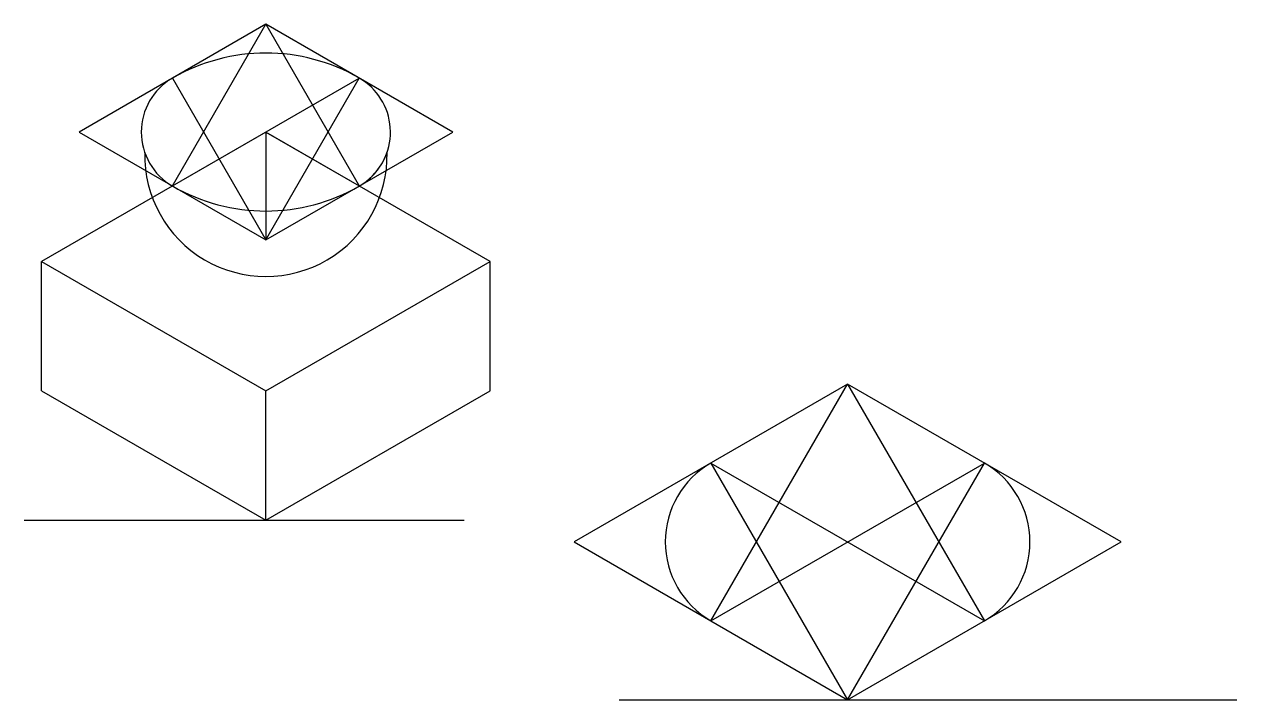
# Paper-space layout 'Layout11' of a CAD drawing. Header units: millimetres. Extents: x 34 to 264, y 45 to 174.
import ezdxf

# ---------------------------------------------------------------- set-up
doc = ezdxf.new("R2010")
doc.units = ezdxf.units.MM
doc.linetypes.add('ACAD_ISO04W100', pattern=[30, 24, -3, 0, -3])
doc.layers.add('center line', color=7, linetype='ACAD_ISO04W100', plot=False)
doc.layers.add('PROJECTION LINE', color=250, linetype='Continuous')

psp = doc.layouts.new('Layout11')

# ---------------------------------------------------------------- linework, layer by layer
at = {"layer": 'center line'}
psp.add_line((79.96, 153.11), (79.96, 132.61), dxfattribs=at)
at = {"layer": 'PROJECTION LINE'}
for p, q in [((79.96, 173.61), (44.45, 153.11)), ((62.21, 142.86), (79.96, 173.61)), ((115.47, 153.11), (79.96, 173.61)), ((79.96, 173.61), (97.71, 142.86)), ((62.21, 142.86), (97.71, 163.36)), ((62.21, 163.36), (79.96, 132.61)), ((79.96, 132.61), (97.71, 163.36)), ((79.96, 153.11), (37.35, 128.51)), ((44.45, 153.11), (79.96, 132.61)), ((122.57, 128.51), (79.96, 153.11)), ((79.96, 132.61), (115.47, 153.11)), ((79.96, 153.11), (97.71, 142.86)), ((37.35, 128.51), (79.96, 103.91)), ((37.35, 103.91), (37.35, 128.51)), ((79.96, 103.91), (122.57, 128.51)), ((122.57, 103.91), (122.57, 128.51)), ((37.35, 103.91), (79.96, 79.31)), ((79.96, 79.31), (122.57, 103.91)), ((79.96, 79.31), (79.96, 103.91)), ((190.49, 105.2), (138.53, 75.2)), ((164.51, 60.2), (190.49, 105.2)), ((242.45, 75.2), (190.49, 105.2)), ((190.49, 105.2), (216.47, 60.2)), ((164.51, 90.2), (216.47, 60.2)), ((164.51, 60.2), (216.47, 90.2)), ((164.51, 90.2), (190.49, 45.2)), ((190.49, 45.2), (216.47, 90.2)), ((34.04, 79.31), (117.63, 79.31)), ((138.53, 75.2), (190.49, 45.2)), ((190.49, 45.2), (242.45, 75.2)), ((147.06, 45.2), (264.43, 45.2))]:
    psp.add_line(p, q, dxfattribs=at)
for centre, radius, start, end in [((79.96, 132.61), 35.51, 60, 120), ((68.12, 153.11), 11.84, 120, 240), ((91.79, 153.11), 11.84, 308.1383, 60), ((79.96, 148.69), 23.03, 178.6599, 1.3401), ((91.79, 153.11), 11.84, 300, 340.8934), ((79.96, 173.61), 35.51, 240, 300), ((173.17, 75.2), 17.32, 120, 240), ((207.81, 75.2), 17.32, 300, 60)]:
    psp.add_arc(centre, radius, start, end, dxfattribs=at)

doc.saveas('drawing.dxf')
